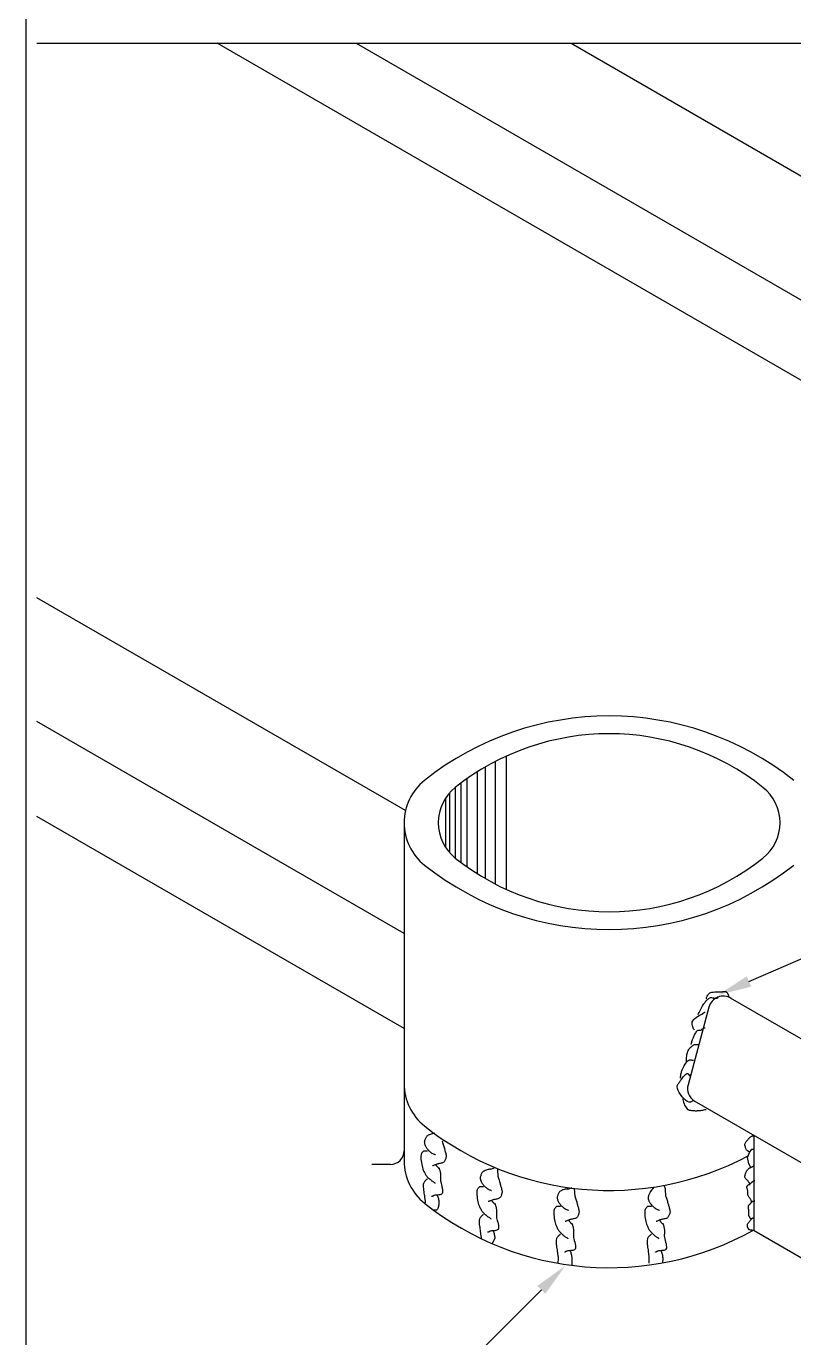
# Model space of a CAD drawing. Extents: x 0 to 19.9, y 0 to 26.2.
# Drawn here: x 0 to 5.66, y 4.97 to 14.64 of the extents above; entities that cross this region are included whole.
import ezdxf

# ---------------------------------------------------------------- set-up
doc = ezdxf.new("R2010")
doc.units = 0
doc.header["$LTSCALE"] = 0.4
doc.header["$MEASUREMENT"] = 0
doc.layers.get('0').update_dxf_attribs({"linetype": 'CONTINUOUS'})
for name, color, linetype in [('BORDER', 7, 'CONTINUOUS'), ('CMP-FLSH', 7, 'CONTINUOUS'), ('DIM-TXT', 7, 'CONTINUOUS')]:
    doc.layers.add(name, color=color, linetype=linetype)

msp = doc.modelspace()

# ---------------------------------------------------------------- linework, layer by layer
at = {"color": 5, "linetype": 'CONTINUOUS'}
msp.add_line((0, 0), (0, 26.175), dxfattribs=at)
at = {"layer": 'BORDER', "color": 5}
msp.add_line((0.078, 14.5165), (18.7007, 14.5165), dxfattribs=at)
at = {"layer": 'CMP-FLSH', "color": 1, "linetype": 'CONTINUOUS'}
for p, q in [((10.2238, 9.4261), (1.407, 14.5165)), ((2.4322, 14.5165), (9.9698, 10.1646)), ((4.018, 14.5165), (10.2371, 10.9258)), ((2.797, 8.8561), (0.078, 10.4259)), ((2.7866, 7.9483), (0.078, 9.5121)), ((2.7866, 7.2477), (0.078, 8.8115)), ((5.1914, 7.4737), (9.386, 5.052)), ((5.0337, 7.4049), (4.8806, 6.8333)), ((10.5995, 3.4375), (4.9269, 6.7126)), ((5.367, 5.7578), (5.367, 6.4604)), ((5.367, 5.7578), (9.386, 3.4375))]:
    msp.add_line(p, q, dxfattribs=at)
at = {"layer": 'CMP-FLSH', "color": 9, "linetype": 'CONTINUOUS'}
for p, q in [((3.4572, 9.2161), (3.4572, 8.3148)), ((3.5382, 9.2557), (3.5382, 8.2752)), ((3.3251, 9.1401), (3.3251, 8.3908)), ((3.3848, 9.1763), (3.3848, 8.3547))]:
    msp.add_line(p, q, dxfattribs=at)
at = {"layer": 'CMP-FLSH', "color": 3, "linetype": 'CONTINUOUS'}
for p, q in [((3.1632, 9.025), (3.1632, 8.5059)), ((3.2058, 9.0579), (3.2058, 8.473)), ((3.2484, 9.0889), (3.2484, 8.442)), ((3.0909, 8.9446), (3.0909, 8.5863)), ((3.1206, 8.9841), (3.1206, 8.5468))]:
    msp.add_line(p, q, dxfattribs=at)
at = {"layer": 'CMP-FLSH', "color": 6, "linetype": 'CONTINUOUS'}
for p, q in [((2.7866, 8.7655), (2.7866, 6.2711)), ((2.9595, 6.3434), (2.9297, 6.3434)), ((5.3198, 6.2957), (5.3347, 6.3341)), ((5.3298, 6.2496), (5.3198, 6.2957)), ((5.3347, 6.3341), (5.3497, 6.3571)), ((5.3497, 6.3571), (5.3646, 6.3571)), ((2.6866, 6.2455), (2.5474, 6.2455)), ((3.4255, 6.2092), (3.4575, 6.2214)), ((3.4792, 6.1546), (3.4765, 6.2101)), ((5.3422, 6.2215), (5.3298, 6.2496)), ((3.3718, 6.0795), (3.3419, 6.0795)), ((3.9932, 6.0635), (4.0253, 6.0757)), ((4.0469, 6.0089), (4.0442, 6.0644)), ((4.6041, 6.043), (4.6295, 6.0782)), ((4.7147, 6.0644), (4.7059, 6.0856)), ((4.7174, 6.0089), (4.7147, 6.0644)), ((2.9416, 5.9749), (2.9416, 5.9617)), ((3.0252, 5.9066), (3.0068, 5.9066)), ((3.0252, 5.9066), (3.0252, 5.9066)), ((3.9395, 5.9338), (3.9097, 5.9338)), ((4.61, 5.9338), (4.5802, 5.9338)), ((3.3539, 5.711), (3.3539, 5.6979)), ((3.4553, 5.6974), (3.4359, 5.6606)), ((3.9216, 5.5522), (3.9211, 5.5159)), ((3.9216, 5.5653), (3.9216, 5.5522)), ((4.0231, 5.5517), (4.0224, 5.4992)), ((4.5921, 5.5522), (4.5916, 5.5159)), ((4.5921, 5.5653), (4.5921, 5.5522)), ((4.6936, 5.5517), (4.6932, 5.5192))]:
    msp.add_line(p, q, dxfattribs=at)
for points in [[(4.9545, 7.3503, 0), (4.9576, 7.358, 0), (4.9616, 7.3668, 0), (4.9662, 7.3763, 0), (4.9713, 7.3863, 0), (4.9767, 7.3962, 0), (4.9822, 7.4059, 0), (4.9876, 7.415, 0), (4.9928, 7.4231, 0), (4.9975, 7.43, 0), (5.0009, 7.4346, 0), (5.005, 7.4399, 0), (5.0096, 7.4456, 0), (5.0145, 7.4516, 0), (5.0197, 7.4574, 0), (5.0251, 7.4629, 0), (5.0304, 7.4677, 0), (5.0356, 7.4715, 0), (5.0405, 7.4742, 0), (5.0459, 7.4754, 0), (5.0525, 7.4754, 0), (5.0599, 7.4745, 0), (5.0678, 7.4731, 0), (5.0758, 7.4718, 0), (5.0835, 7.4708, 0), (5.0904, 7.4706, 0), (5.0963, 7.4716, 0), (5.1007, 7.4742, 0), (5.1011, 7.475, 0), (5.1014, 7.476, 0), (5.1014, 7.4772, 0), (5.1014, 7.4786, 0), (5.1012, 7.4799, 0), (5.1011, 7.4811, 0), (5.1009, 7.4821, 0), (5.1008, 7.4828, 0), (5.1007, 7.4831, 0)], [(5.0147, 7.4654, 0), (5.0154, 7.47, 0), (5.017, 7.4753, 0), (5.0193, 7.481, 0), (5.0222, 7.4868, 0), (5.0256, 7.4925, 0), (5.0292, 7.4979, 0), (5.033, 7.5027, 0), (5.0368, 7.5067, 0), (5.0405, 7.5096, 0), (5.0475, 7.513, 0), (5.0562, 7.5154, 0), (5.0661, 7.5169, 0), (5.0768, 7.5178, 0), (5.0878, 7.5182, 0), (5.0987, 7.5183, 0), (5.1091, 7.5183, 0), (5.1185, 7.5183, 0), (5.1265, 7.5185, 0), (5.1297, 7.5187, 0), (5.1335, 7.5191, 0), (5.1376, 7.5196, 0), (5.1419, 7.52, 0), (5.1463, 7.5203, 0), (5.1506, 7.5204, 0), (5.1545, 7.5202, 0), (5.158, 7.5196, 0), (5.1609, 7.5185, 0), (5.1633, 7.5168, 0), (5.1656, 7.5145, 0), (5.168, 7.5116, 0), (5.1702, 7.5084, 0), (5.1723, 7.5049, 0), (5.1742, 7.5014, 0), (5.1759, 7.4979, 0), (5.1772, 7.4947, 0), (5.1781, 7.4919, 0), (5.1782, 7.4911, 0), (5.1782, 7.4901, 0), (5.1781, 7.489, 0), (5.1779, 7.4879, 0), (5.1777, 7.4867, 0), (5.1776, 7.4856, 0), (5.1776, 7.4846, 0), (5.1777, 7.4837, 0), (5.1781, 7.4831, 0)], [(4.9287, 7.2353, 0), (4.9248, 7.2397, 0), (4.9211, 7.2456, 0), (4.9178, 7.2526, 0), (4.9149, 7.2604, 0), (4.9127, 7.2686, 0), (4.9111, 7.2767, 0), (4.9103, 7.2844, 0), (4.9104, 7.2914, 0), (4.9115, 7.2972, 0), (4.9155, 7.3051, 0), (4.9219, 7.313, 0), (4.9303, 7.3208, 0), (4.9401, 7.3283, 0), (4.9506, 7.3355, 0), (4.9613, 7.3424, 0), (4.9716, 7.3486, 0), (4.981, 7.3543, 0), (4.9889, 7.3592, 0), (4.9906, 7.3602, 0), (4.9927, 7.3613, 0), (4.9952, 7.3626, 0), (4.9978, 7.3639, 0), (5.0003, 7.3652, 0), (5.0026, 7.3663, 0), (5.0044, 7.3672, 0), (5.0057, 7.3678, 0), (5.0061, 7.368, 0), (5.0061, 7.368, 0), (5.0061, 7.368, 0), (5.0061, 7.368, 0), (5.0061, 7.368, 0), (5.0061, 7.368, 0), (5.0061, 7.368, 0), (5.0061, 7.368, 0), (5.0061, 7.368, 0), (5.0061, 7.368, 0)], [(4.9029, 7.129, 0), (4.904, 7.1341, 0), (4.9054, 7.1398, 0), (4.9072, 7.1461, 0), (4.9091, 7.1527, 0), (4.9113, 7.1593, 0), (4.9135, 7.1658, 0), (4.9158, 7.1719, 0), (4.918, 7.1775, 0), (4.9201, 7.1821, 0), (4.9226, 7.1875, 0), (4.9256, 7.1937, 0), (4.929, 7.2006, 0), (4.9327, 7.2077, 0), (4.9367, 7.2147, 0), (4.9409, 7.2213, 0), (4.9453, 7.2271, 0), (4.9499, 7.2319, 0), (4.9545, 7.2353, 0), (4.956, 7.2358, 0), (4.9577, 7.236, 0), (4.9597, 7.2359, 0), (4.9619, 7.2358, 0), (4.9641, 7.2355, 0), (4.9662, 7.2353, 0), (4.9683, 7.2351, 0), (4.9701, 7.2351, 0), (4.9717, 7.2353, 0), (4.9751, 7.2366, 0), (4.9789, 7.239, 0), (4.983, 7.242, 0), (4.9872, 7.2452, 0), (4.9915, 7.2484, 0), (4.9956, 7.2511, 0), (4.9995, 7.253, 0), (5.0031, 7.2537, 0), (5.0061, 7.253, 0)], [(4.8685, 7.0051, 0), (4.8678, 7.0134, 0), (4.868, 7.023, 0), (4.8689, 7.0337, 0), (4.8705, 7.0448, 0), (4.8726, 7.0561, 0), (4.8754, 7.067, 0), (4.8785, 7.0772, 0), (4.882, 7.0862, 0), (4.8857, 7.0936, 0), (4.8886, 7.0978, 0), (4.8925, 7.1024, 0), (4.8971, 7.1071, 0), (4.9022, 7.1118, 0), (4.9077, 7.1163, 0), (4.9133, 7.1204, 0), (4.9188, 7.1241, 0), (4.924, 7.127, 0), (4.9287, 7.129, 0), (4.932, 7.1298, 0), (4.9363, 7.1302, 0), (4.9412, 7.1303, 0), (4.9464, 7.1302, 0), (4.9514, 7.13, 0), (4.956, 7.1297, 0), (4.9597, 7.1294, 0), (4.9622, 7.1291, 0), (4.9631, 7.129, 0)], [(4.8255, 6.8812, 0), (4.8255, 6.8861, 0), (4.8258, 6.8919, 0), (4.8264, 6.8982, 0), (4.8272, 6.9047, 0), (4.8283, 6.9114, 0), (4.8296, 6.9179, 0), (4.831, 6.9241, 0), (4.8325, 6.9296, 0), (4.8341, 6.9343, 0), (4.8374, 6.9425, 0), (4.8416, 6.952, 0), (4.8466, 6.9623, 0), (4.8523, 6.9729, 0), (4.8584, 6.9834, 0), (4.865, 6.9932, 0), (4.8718, 7.0019, 0), (4.8787, 7.009, 0), (4.8857, 7.014, 0), (4.8889, 7.0151, 0), (4.8931, 7.0156, 0), (4.898, 7.0158, 0), (4.9032, 7.0157, 0), (4.9082, 7.0153, 0), (4.9129, 7.0149, 0), (4.9166, 7.0144, 0), (4.9192, 7.0141, 0), (4.9201, 7.014, 0), (4.9201, 7.014, 0), (4.9201, 7.014, 0), (4.9201, 7.014, 0), (4.9201, 7.014, 0), (4.9201, 7.014, 0), (4.9201, 7.014, 0), (4.9201, 7.014, 0), (4.9201, 7.014, 0), (4.9201, 7.014, 0), (4.9201, 7.014, 0), (4.9201, 7.014, 0), (4.9201, 7.014, 0), (4.9201, 7.014, 0), (4.9201, 7.014, 0), (4.9201, 7.014, 0), (4.9201, 7.014, 0), (4.9201, 7.014, 0), (4.9201, 7.014, 0)], [(4.9115, 6.713, 0), (4.9098, 6.7112, 0), (4.9074, 6.7094, 0), (4.9045, 6.7078, 0), (4.9013, 6.7064, 0), (4.8979, 6.7052, 0), (4.8944, 6.7043, 0), (4.8911, 6.7038, 0), (4.8882, 6.7038, 0), (4.8857, 6.7042, 0), (4.8738, 6.7097, 0), (4.8612, 6.7188, 0), (4.8486, 6.7307, 0), (4.8364, 6.7447, 0), (4.8251, 6.76, 0), (4.8153, 6.7758, 0), (4.8074, 6.7915, 0), (4.802, 6.8062, 0), (4.7997, 6.8192, 0), (4.8001, 6.8238, 0), (4.8018, 6.8288, 0), (4.8043, 6.8341, 0), (4.8076, 6.8396, 0), (4.8113, 6.8451, 0), (4.8152, 6.8503, 0), (4.819, 6.8553, 0), (4.8225, 6.8597, 0), (4.8255, 6.8635, 0), (4.8296, 6.8692, 0), (4.8344, 6.8761, 0), (4.8397, 6.8838, 0), (4.8455, 6.8917, 0), (4.8516, 6.8993, 0), (4.858, 6.9061, 0), (4.8644, 6.9116, 0), (4.8708, 6.9153, 0), (4.8771, 6.9166, 0), (4.8791, 6.9159, 0), (4.8811, 6.9141, 0), (4.883, 6.9115, 0), (4.8849, 6.9085, 0), (4.8868, 6.9053, 0), (4.8887, 6.9025, 0), (4.8905, 6.9002, 0), (4.8924, 6.8989, 0), (4.8943, 6.8989, 0), (4.8948, 6.8994, 0), (4.895, 6.9001, 0), (4.895, 6.9011, 0), (4.8949, 6.9023, 0), (4.8947, 6.9035, 0), (4.8944, 6.9047, 0), (4.8942, 6.9059, 0), (4.8942, 6.9069, 0), (4.8943, 6.9078, 0)], [(4.8427, 6.7307, 0), (4.8429, 6.7228, 0), (4.8445, 6.7135, 0), (4.8472, 6.7035, 0), (4.8509, 6.6931, 0), (4.8553, 6.6828, 0), (4.8604, 6.673, 0), (4.8658, 6.6642, 0), (4.8714, 6.6567, 0), (4.8771, 6.6511, 0), (4.8805, 6.649, 0), (4.8847, 6.6473, 0), (4.8896, 6.6459, 0), (4.8949, 6.6449, 0), (4.9005, 6.6441, 0), (4.906, 6.6435, 0), (4.9113, 6.643, 0), (4.916, 6.6426, 0), (4.9201, 6.6422, 0), (4.924, 6.6419, 0), (4.9286, 6.6417, 0), (4.9336, 6.6415, 0), (4.9389, 6.6415, 0), (4.9443, 6.6415, 0), (4.9496, 6.6416, 0), (4.9546, 6.6417, 0), (4.9592, 6.6419, 0), (4.9631, 6.6422, 0), (4.9683, 6.6428, 0), (4.9749, 6.6438, 0), (4.9823, 6.645, 0), (4.99, 6.6464, 0), (4.9975, 6.6477, 0), (5.0042, 6.649, 0), (5.0097, 6.6501, 0), (5.0134, 6.6508, 0), (5.0147, 6.6511, 0), (5.0147, 6.6511, 0), (5.0147, 6.6511, 0), (5.0147, 6.6511, 0), (5.0147, 6.6511, 0), (5.0147, 6.6511, 0), (5.0147, 6.6511, 0), (5.0147, 6.6511, 0), (5.0147, 6.6511, 0), (5.0147, 6.6511, 0)], [(3.0133, 6.473, 0), (3.0075, 6.4732, 0), (3.0008, 6.4725, 0), (2.9935, 6.4711, 0), (2.9859, 6.469, 0), (2.9782, 6.4663, 0), (2.9709, 6.4633, 0), (2.9641, 6.4599, 0), (2.9582, 6.4563, 0), (2.9536, 6.4525, 0), (2.951, 6.4496, 0), (2.9483, 6.4457, 0), (2.9457, 6.4411, 0), (2.9433, 6.4361, 0), (2.941, 6.4309, 0), (2.9391, 6.4256, 0), (2.9375, 6.4205, 0), (2.9363, 6.4157, 0), (2.9357, 6.4116, 0), (2.9356, 6.409, 0), (2.9358, 6.4061, 0), (2.9363, 6.4028, 0), (2.937, 6.3994, 0), (2.9378, 6.396, 0), (2.9387, 6.3926, 0), (2.9397, 6.3895, 0), (2.9407, 6.3867, 0), (2.9416, 6.3843, 0), (2.9433, 6.3808, 0), (2.9456, 6.3769, 0), (2.9482, 6.3728, 0), (2.9511, 6.3686, 0), (2.9541, 6.3643, 0), (2.9572, 6.3603, 0), (2.9602, 6.3564, 0), (2.963, 6.353, 0), (2.9655, 6.3502, 0), (2.9675, 6.3481, 0), (2.9699, 6.3457, 0), (2.9726, 6.3432, 0), (2.9755, 6.3406, 0), (2.9785, 6.338, 0), (2.9815, 6.3356, 0), (2.9844, 6.3333, 0), (2.987, 6.3313, 0), (2.9894, 6.3297, 0), (2.9922, 6.3281, 0), (2.996, 6.3262, 0), (3.0002, 6.3242, 0), (3.0047, 6.3222, 0), (3.0091, 6.3203, 0), (3.013, 6.3186, 0), (3.0163, 6.3173, 0), (3.0184, 6.3164, 0), (3.0192, 6.3161, 0)], [(3.067, 6.4184, 0), (3.0688, 6.4128, 0), (3.0708, 6.4063, 0), (3.0729, 6.3992, 0), (3.0752, 6.3917, 0), (3.0774, 6.384, 0), (3.0796, 6.3765, 0), (3.0816, 6.3693, 0), (3.0834, 6.3627, 0), (3.0849, 6.357, 0), (3.0862, 6.352, 0), (3.0879, 6.3463, 0), (3.0898, 6.3399, 0), (3.0917, 6.3333, 0), (3.0935, 6.3265, 0), (3.0951, 6.3198, 0), (3.0962, 6.3134, 0), (3.0969, 6.3075, 0), (3.0968, 6.3024, 0), (3.0962, 6.2983, 0), (3.095, 6.2935, 0), (3.0934, 6.2884, 0), (3.0915, 6.2831, 0), (3.0893, 6.2778, 0), (3.0868, 6.2728, 0), (3.0842, 6.2682, 0), (3.0816, 6.2644, 0), (3.0789, 6.2615, 0), (3.0751, 6.2588, 0), (3.0704, 6.2567, 0), (3.0649, 6.255, 0), (3.0589, 6.2535, 0), (3.0528, 6.2523, 0), (3.0467, 6.2512, 0), (3.0408, 6.2501, 0), (3.0356, 6.249, 0), (3.0312, 6.2478, 0), (3.0275, 6.2466, 0), (3.023, 6.2449, 0), (3.0178, 6.2429, 0), (3.0125, 6.2409, 0), (3.0073, 6.2389, 0), (3.0026, 6.237, 0), (2.9988, 6.2355, 0), (2.9963, 6.2345, 0), (2.9953, 6.2342, 0), (2.9953, 6.2342, 0), (2.9953, 6.2342, 0), (2.9953, 6.2342, 0), (2.9953, 6.2342, 0), (2.9953, 6.2342, 0), (2.9953, 6.2342, 0), (2.9953, 6.2342, 0), (2.9953, 6.2342, 0), (2.9953, 6.2342, 0)], [(5.3347, 6.3366, 0), (5.3327, 6.3373, 0), (5.3303, 6.3382, 0), (5.3278, 6.3395, 0), (5.3253, 6.341, 0), (5.3227, 6.3426, 0), (5.3203, 6.3443, 0), (5.3182, 6.3461, 0), (5.3163, 6.3478, 0), (5.3149, 6.3494, 0), (5.3123, 6.3531, 0), (5.3098, 6.3577, 0), (5.3073, 6.363, 0), (5.305, 6.3686, 0), (5.303, 6.3745, 0), (5.3013, 6.3803, 0), (5.3002, 6.3859, 0), (5.2997, 6.3911, 0), (5.2999, 6.3955, 0), (5.3011, 6.3996, 0), (5.3032, 6.404, 0), (5.3062, 6.4086, 0), (5.3096, 6.4133, 0), (5.3134, 6.418, 0), (5.3172, 6.4225, 0), (5.321, 6.4267, 0), (5.3244, 6.4305, 0), (5.3273, 6.4339, 0), (5.3286, 6.4354, 0), (5.3301, 6.4371, 0), (5.3317, 6.439, 0), (5.3335, 6.4409, 0), (5.3353, 6.4429, 0), (5.3372, 6.4447, 0), (5.339, 6.4465, 0), (5.3407, 6.448, 0), (5.3422, 6.4492, 0), (5.3436, 6.4501, 0), (5.3455, 6.4512, 0), (5.3476, 6.4523, 0), (5.3498, 6.4534, 0), (5.352, 6.4545, 0), (5.354, 6.4555, 0), (5.3556, 6.4562, 0), (5.3567, 6.4567, 0), (5.3571, 6.4569, 0), (5.3577, 6.4565, 0), (5.3584, 6.4563, 0), (5.3593, 6.4562, 0), (5.3602, 6.4562, 0), (5.3612, 6.4562, 0), (5.3622, 6.4563, 0), (5.3631, 6.4565, 0), (5.3639, 6.4567, 0), (5.3646, 6.4569, 0)], [(5.3186, 6.4791, 0), (5.3186, 6.4791, 0), (5.3186, 6.4791, 0), (5.3186, 6.4791, 0), (5.3186, 6.4791, 0), (5.3186, 6.4791, 0), (5.3186, 6.4791, 0), (5.3186, 6.4791, 0), (5.3186, 6.4791, 0), (5.3186, 6.4791, 0)], [(2.9297, 6.3434, 0), (2.9275, 6.3415, 0), (2.9251, 6.339, 0), (2.9226, 6.3361, 0), (2.9202, 6.3328, 0), (2.9179, 6.3293, 0), (2.9159, 6.3258, 0), (2.9141, 6.3223, 0), (2.9127, 6.319, 0), (2.9118, 6.3161, 0), (2.9105, 6.3068, 0), (2.9101, 6.2959, 0), (2.9107, 6.2839, 0), (2.912, 6.2712, 0), (2.9139, 6.2582, 0), (2.9161, 6.2456, 0), (2.9186, 6.2336, 0), (2.9212, 6.2228, 0), (2.9237, 6.2137, 0), (2.9253, 6.209, 0), (2.9274, 6.2037, 0), (2.9299, 6.1979, 0), (2.9327, 6.1919, 0), (2.9357, 6.186, 0), (2.9388, 6.1802, 0), (2.9419, 6.1748, 0), (2.9449, 6.17, 0), (2.9476, 6.1659, 0), (2.951, 6.1617, 0), (2.9552, 6.157, 0), (2.9599, 6.1522, 0), (2.9651, 6.1471, 0), (2.9704, 6.1422, 0), (2.9757, 6.1373, 0), (2.9808, 6.1327, 0), (2.9854, 6.1286, 0), (2.9894, 6.125, 0), (2.9918, 6.1231, 0), (2.9952, 6.1211, 0), (2.9989, 6.119, 0), (3.0029, 6.1167, 0), (3.0067, 6.1143, 0), (3.0099, 6.1119, 0), (3.0124, 6.1095, 0), (3.0136, 6.107, 0), (3.0133, 6.1045, 0)], [(3.0431, 6.2205, 0), (3.0446, 6.2169, 0), (3.0462, 6.2127, 0), (3.0478, 6.208, 0), (3.0494, 6.203, 0), (3.0509, 6.1979, 0), (3.0522, 6.1928, 0), (3.0534, 6.1879, 0), (3.0544, 6.1835, 0), (3.055, 6.1796, 0), (3.0555, 6.1746, 0), (3.0557, 6.1688, 0), (3.0557, 6.1625, 0), (3.0555, 6.1558, 0), (3.0553, 6.1489, 0), (3.0551, 6.1422, 0), (3.0549, 6.1358, 0), (3.0549, 6.13, 0), (3.055, 6.125, 0), (3.0562, 6.116, 0), (3.0586, 6.1055, 0), (3.0616, 6.0939, 0), (3.0647, 6.0817, 0), (3.0676, 6.0695, 0), (3.0698, 6.0576, 0), (3.0707, 6.0467, 0), (3.0699, 6.0371, 0), (3.067, 6.0295, 0), (3.0631, 6.0255, 0), (3.0576, 6.0227, 0), (3.0509, 6.0208, 0), (3.0433, 6.0195, 0), (3.0353, 6.0188, 0), (3.0273, 6.0183, 0), (3.0197, 6.0177, 0), (3.0129, 6.017, 0), (3.0073, 6.0158, 0), (3.0056, 6.0151, 0), (3.0036, 6.014, 0), (3.0015, 6.0127, 0), (2.9992, 6.0114, 0), (2.9969, 6.0101, 0), (2.9947, 6.0091, 0), (2.9927, 6.0085, 0), (2.9909, 6.0084, 0), (2.9894, 6.009, 0)], [(3.0475, 6.2109, 0), (3.0457, 6.2126, 0), (3.0437, 6.2147, 0), (3.0416, 6.2169, 0), (3.0393, 6.2194, 0), (3.0371, 6.2219, 0), (3.0349, 6.2243, 0), (3.0329, 6.2267, 0), (3.031, 6.2289, 0), (3.0295, 6.2309, 0), (3.0288, 6.2318, 0), (3.0279, 6.2328, 0), (3.0269, 6.2339, 0), (3.0259, 6.2351, 0), (3.025, 6.2363, 0), (3.0241, 6.2376, 0), (3.0234, 6.2388, 0), (3.023, 6.24, 0), (3.0228, 6.2411, 0)], [(3.4255, 6.2092, 0), (3.4197, 6.2093, 0), (3.4131, 6.2087, 0), (3.4058, 6.2072, 0), (3.3981, 6.2051, 0), (3.3905, 6.2025, 0), (3.3831, 6.1994, 0), (3.3763, 6.1961, 0), (3.3705, 6.1924, 0), (3.3658, 6.1887, 0), (3.3632, 6.1857, 0), (3.3605, 6.1818, 0), (3.358, 6.1773, 0), (3.3555, 6.1723, 0), (3.3533, 6.167, 0), (3.3513, 6.1618, 0), (3.3497, 6.1566, 0), (3.3486, 6.1519, 0), (3.3479, 6.1478, 0), (3.3478, 6.1452, 0), (3.3481, 6.1422, 0), (3.3485, 6.139, 0), (3.3492, 6.1356, 0), (3.35, 6.1321, 0), (3.351, 6.1288, 0), (3.3519, 6.1257, 0), (3.3529, 6.1228, 0), (3.3539, 6.1205, 0), (3.3556, 6.117, 0), (3.3578, 6.1131, 0), (3.3604, 6.109, 0), (3.3633, 6.1047, 0), (3.3664, 6.1005, 0), (3.3694, 6.0964, 0), (3.3724, 6.0926, 0), (3.3753, 6.0892, 0), (3.3777, 6.0863, 0), (3.3798, 6.0842, 0), (3.3822, 6.0819, 0), (3.3849, 6.0793, 0), (3.3878, 6.0768, 0), (3.3907, 6.0742, 0), (3.3937, 6.0717, 0), (3.3966, 6.0695, 0), (3.3993, 6.0675, 0), (3.4016, 6.0659, 0), (3.4045, 6.0642, 0), (3.4082, 6.0623, 0), (3.4125, 6.0603, 0), (3.4169, 6.0583, 0), (3.4213, 6.0564, 0), (3.4253, 6.0548, 0), (3.4285, 6.0534, 0), (3.4307, 6.0525, 0), (3.4315, 6.0522, 0)], [(5.3372, 6.091, 0), (5.3369, 6.0932, 0), (5.3363, 6.0957, 0), (5.3356, 6.0984, 0), (5.3348, 6.1013, 0), (5.3338, 6.1042, 0), (5.3328, 6.107, 0), (5.3318, 6.1096, 0), (5.3308, 6.112, 0), (5.3298, 6.114, 0), (5.3274, 6.1175, 0), (5.324, 6.1213, 0), (5.3201, 6.1253, 0), (5.3158, 6.1294, 0), (5.3116, 6.1336, 0), (5.3075, 6.1377, 0), (5.3041, 6.1419, 0), (5.3014, 6.1459, 0), (5.2999, 6.1498, 0), (5.2995, 6.1541, 0), (5.2998, 6.1591, 0), (5.3007, 6.1646, 0), (5.3021, 6.1704, 0), (5.3039, 6.1762, 0), (5.306, 6.1819, 0), (5.3081, 6.1872, 0), (5.3103, 6.192, 0), (5.3124, 6.1959, 0), (5.314, 6.1984, 0), (5.3161, 6.2011, 0), (5.3185, 6.2039, 0), (5.3212, 6.2068, 0), (5.3241, 6.2096, 0), (5.327, 6.2124, 0), (5.3298, 6.2149, 0), (5.3324, 6.2171, 0), (5.3347, 6.2189, 0), (5.336, 6.2198, 0), (5.3376, 6.2207, 0), (5.3393, 6.2216, 0), (5.3411, 6.2225, 0), (5.343, 6.2234, 0), (5.3449, 6.2243, 0), (5.3467, 6.2251, 0), (5.3483, 6.2259, 0), (5.3497, 6.2266, 0), (5.3512, 6.2274, 0), (5.3531, 6.2283, 0), (5.3552, 6.2294, 0), (5.3574, 6.2306, 0), (5.3596, 6.2317, 0), (5.3615, 6.2327, 0), (5.3631, 6.2335, 0), (5.3642, 6.2341, 0), (5.3646, 6.2343, 0), (5.3646, 6.2343, 0), (5.3646, 6.2343, 0), (5.3646, 6.2343, 0), (5.3646, 6.2343, 0), (5.3646, 6.2343, 0), (5.3646, 6.2343, 0), (5.3646, 6.2343, 0), (5.3646, 6.2343, 0), (5.3646, 6.2343, 0)], [(2.9595, 6.1386, 0), (2.956, 6.1367, 0), (2.9522, 6.1339, 0), (2.9482, 6.1303, 0), (2.9442, 6.1263, 0), (2.9404, 6.1219, 0), (2.9369, 6.1174, 0), (2.9338, 6.1128, 0), (2.9314, 6.1085, 0), (2.9297, 6.1045, 0), (2.928, 6.0967, 0), (2.9274, 6.0874, 0), (2.9277, 6.0771, 0), (2.9286, 6.0662, 0), (2.93, 6.055, 0), (2.9316, 6.044, 0), (2.9332, 6.0335, 0), (2.9346, 6.024, 0), (2.9357, 6.0158, 0), (2.9361, 6.012, 0), (2.9365, 6.0076, 0), (2.9371, 6.0028, 0), (2.9377, 5.9978, 0), (2.9384, 5.9926, 0), (2.9391, 5.9876, 0), (2.9399, 5.9828, 0), (2.9407, 5.9785, 0), (2.9416, 5.9749, 0)], [(3.4792, 6.1546, 0), (3.481, 6.149, 0), (3.483, 6.1425, 0), (3.4852, 6.1354, 0), (3.4874, 6.1278, 0), (3.4897, 6.1202, 0), (3.4918, 6.1126, 0), (3.4938, 6.1054, 0), (3.4956, 6.0989, 0), (3.4971, 6.0932, 0), (3.4985, 6.0882, 0), (3.5002, 6.0824, 0), (3.502, 6.0761, 0), (3.5039, 6.0694, 0), (3.5057, 6.0626, 0), (3.5073, 6.0559, 0), (3.5085, 6.0495, 0), (3.5091, 6.0437, 0), (3.509, 6.0386, 0), (3.5084, 6.0344, 0), (3.5073, 6.0297, 0), (3.5057, 6.0245, 0), (3.5037, 6.0192, 0), (3.5015, 6.0139, 0), (3.4991, 6.0089, 0), (3.4965, 6.0044, 0), (3.4938, 6.0006, 0), (3.4911, 5.9976, 0), (3.4874, 5.995, 0), (3.4826, 5.9929, 0), (3.4771, 5.9911, 0), (3.4712, 5.9897, 0), (3.465, 5.9884, 0), (3.4589, 5.9873, 0), (3.4531, 5.9863, 0), (3.4478, 5.9852, 0), (3.4434, 5.984, 0), (3.4398, 5.9827, 0), (3.4352, 5.981, 0), (3.4301, 5.9791, 0), (3.4247, 5.9771, 0), (3.4195, 5.975, 0), (3.4149, 5.9732, 0), (3.4111, 5.9717, 0), (3.4085, 5.9707, 0), (3.4076, 5.9703, 0), (3.4076, 5.9703, 0), (3.4076, 5.9703, 0), (3.4076, 5.9703, 0), (3.4076, 5.9703, 0), (3.4076, 5.9703, 0), (3.4076, 5.9703, 0), (3.4076, 5.9703, 0), (3.4076, 5.9703, 0), (3.4076, 5.9703, 0)], [(5.3497, 5.9656, 0), (5.3493, 5.967, 0), (5.3489, 5.9687, 0), (5.3484, 5.9705, 0), (5.3478, 5.9724, 0), (5.3472, 5.9743, 0), (5.3465, 5.9762, 0), (5.3459, 5.978, 0), (5.3453, 5.9796, 0), (5.3447, 5.9809, 0), (5.3428, 5.9846, 0), (5.3404, 5.9886, 0), (5.3375, 5.993, 0), (5.3345, 5.9976, 0), (5.3313, 6.0022, 0), (5.3284, 6.0069, 0), (5.3258, 6.0113, 0), (5.3237, 6.0155, 0), (5.3223, 6.0193, 0), (5.3219, 6.0214, 0), (5.3218, 6.0238, 0), (5.3218, 6.0265, 0), (5.3219, 6.0293, 0), (5.322, 6.0322, 0), (5.3222, 6.0351, 0), (5.3224, 6.0378, 0), (5.3224, 6.0402, 0), (5.3223, 6.0424, 0), (5.3218, 6.0459, 0), (5.3208, 6.05, 0), (5.3196, 6.0545, 0), (5.3182, 6.0592, 0), (5.3169, 6.064, 0), (5.3158, 6.0687, 0), (5.3149, 6.0731, 0), (5.3146, 6.0772, 0), (5.3149, 6.0807, 0), (5.3151, 6.0815, 0), (5.3155, 6.0824, 0), (5.316, 6.0833, 0), (5.3166, 6.0843, 0), (5.3173, 6.0853, 0), (5.3179, 6.0862, 0), (5.3186, 6.087, 0), (5.3193, 6.0878, 0), (5.3198, 6.0884, 0), (5.3223, 6.0908, 0), (5.3254, 6.0934, 0), (5.3288, 6.0961, 0), (5.3326, 6.0988, 0), (5.3364, 6.1015, 0), (5.3402, 6.1042, 0), (5.3438, 6.1068, 0), (5.347, 6.1092, 0), (5.3497, 6.1114, 0), (5.3504, 6.1121, 0), (5.3512, 6.1129, 0), (5.352, 6.1139, 0), (5.3529, 6.1149, 0), (5.3538, 6.1158, 0), (5.3547, 6.1168, 0), (5.3555, 6.1177, 0), (5.3564, 6.1185, 0), (5.3571, 6.1191, 0), (5.3585, 6.12, 0), (5.3604, 6.1211, 0), (5.3625, 6.1222, 0), (5.3647, 6.1233, 0), (5.3669, 6.1244, 0), (5.3689, 6.1254, 0), (5.3706, 6.1261, 0), (5.3716, 6.1266, 0), (5.372, 6.1268, 0), (5.372, 6.1268, 0), (5.372, 6.1268, 0), (5.372, 6.1268, 0), (5.372, 6.1268, 0), (5.372, 6.1268, 0), (5.372, 6.1268, 0), (5.372, 6.1268, 0), (5.372, 6.1268, 0), (5.372, 6.1268, 0)], [(3.0312, 6.0158, 0), (3.0333, 6.0112, 0), (3.0353, 6.0057, 0), (3.0373, 5.9994, 0), (3.039, 5.9927, 0), (3.0405, 5.9858, 0), (3.0417, 5.9789, 0), (3.0426, 5.9724, 0), (3.0431, 5.9664, 0), (3.0431, 5.9612, 0), (3.0427, 5.9558, 0), (3.0418, 5.9494, 0), (3.0406, 5.9423, 0), (3.039, 5.935, 0), (3.037, 5.9278, 0), (3.0346, 5.921, 0), (3.0318, 5.9149, 0), (3.0287, 5.91, 0), (3.0252, 5.9066, 0)], [(3.3419, 6.0795, 0), (3.3397, 6.0777, 0), (3.3373, 6.0752, 0), (3.3349, 6.0723, 0), (3.3324, 6.069, 0), (3.3302, 6.0655, 0), (3.3281, 6.0619, 0), (3.3263, 6.0584, 0), (3.3249, 6.0552, 0), (3.324, 6.0522, 0), (3.3227, 6.0429, 0), (3.3224, 6.032, 0), (3.323, 6.02, 0), (3.3243, 6.0073, 0), (3.3261, 5.9944, 0), (3.3284, 5.9817, 0), (3.3309, 5.9698, 0), (3.3335, 5.959, 0), (3.336, 5.9499, 0), (3.3376, 5.9452, 0), (3.3396, 5.9398, 0), (3.3422, 5.9341, 0), (3.345, 5.9281, 0), (3.348, 5.9221, 0), (3.3511, 5.9163, 0), (3.3542, 5.9109, 0), (3.3571, 5.9061, 0), (3.3598, 5.9021, 0), (3.3632, 5.8978, 0), (3.3674, 5.8932, 0), (3.3722, 5.8883, 0), (3.3773, 5.8833, 0), (3.3827, 5.8783, 0), (3.388, 5.8735, 0), (3.393, 5.8689, 0), (3.3976, 5.8648, 0), (3.4016, 5.8612, 0), (3.4041, 5.8593, 0), (3.4074, 5.8573, 0), (3.4112, 5.8551, 0), (3.4151, 5.8529, 0), (3.4189, 5.8505, 0), (3.4222, 5.8481, 0), (3.4246, 5.8456, 0), (3.4258, 5.8432, 0), (3.4255, 5.8407, 0)], [(3.9932, 6.0635, 0), (3.9875, 6.0636, 0), (3.9808, 6.063, 0), (3.9735, 6.0615, 0), (3.9659, 6.0594, 0), (3.9582, 6.0568, 0), (3.9508, 6.0537, 0), (3.9441, 6.0504, 0), (3.9382, 6.0467, 0), (3.9335, 6.043, 0), (3.9309, 6.04, 0), (3.9283, 6.0361, 0), (3.9257, 6.0316, 0), (3.9232, 6.0266, 0), (3.921, 6.0213, 0), (3.919, 6.016, 0), (3.9174, 6.0109, 0), (3.9163, 6.0062, 0), (3.9156, 6.0021, 0), (3.9156, 5.9995, 0), (3.9158, 5.9965, 0), (3.9163, 5.9933, 0), (3.9169, 5.9899, 0), (3.9178, 5.9864, 0), (3.9187, 5.9831, 0), (3.9197, 5.9799, 0), (3.9207, 5.9771, 0), (3.9216, 5.9748, 0), (3.9233, 5.9713, 0), (3.9255, 5.9674, 0), (3.9281, 5.9633, 0), (3.931, 5.959, 0), (3.9341, 5.9548, 0), (3.9372, 5.9507, 0), (3.9402, 5.9469, 0), (3.943, 5.9435, 0), (3.9455, 5.9406, 0), (3.9475, 5.9385, 0), (3.9499, 5.9362, 0), (3.9526, 5.9336, 0), (3.9555, 5.931, 0), (3.9585, 5.9285, 0), (3.9614, 5.926, 0), (3.9643, 5.9238, 0), (3.967, 5.9218, 0), (3.9693, 5.9202, 0), (3.9722, 5.9185, 0), (3.9759, 5.9166, 0), (3.9802, 5.9146, 0), (3.9847, 5.9126, 0), (3.989, 5.9107, 0), (3.993, 5.9091, 0), (3.9962, 5.9077, 0), (3.9984, 5.9068, 0), (3.9992, 5.9065, 0)], [(4.0469, 6.0089, 0), (4.0487, 6.0033, 0), (4.0507, 5.9968, 0), (4.0529, 5.9897, 0), (4.0551, 5.9821, 0), (4.0574, 5.9745, 0), (4.0595, 5.9669, 0), (4.0616, 5.9597, 0), (4.0633, 5.9532, 0), (4.0648, 5.9475, 0), (4.0662, 5.9425, 0), (4.0679, 5.9367, 0), (4.0698, 5.9304, 0), (4.0717, 5.9237, 0), (4.0735, 5.9169, 0), (4.075, 5.9102, 0), (4.0762, 5.9038, 0), (4.0768, 5.898, 0), (4.0768, 5.8929, 0), (4.0761, 5.8887, 0), (4.075, 5.884, 0), (4.0734, 5.8788, 0), (4.0715, 5.8735, 0), (4.0692, 5.8682, 0), (4.0668, 5.8632, 0), (4.0642, 5.8587, 0), (4.0615, 5.8549, 0), (4.0589, 5.8519, 0), (4.0551, 5.8493, 0), (4.0504, 5.8472, 0), (4.0449, 5.8454, 0), (4.0389, 5.844, 0), (4.0327, 5.8427, 0), (4.0266, 5.8416, 0), (4.0208, 5.8406, 0), (4.0156, 5.8395, 0), (4.0111, 5.8383, 0), (4.0075, 5.837, 0), (4.0029, 5.8353, 0), (3.9978, 5.8334, 0), (3.9925, 5.8313, 0), (3.9873, 5.8293, 0), (3.9826, 5.8275, 0), (3.9788, 5.826, 0), (3.9762, 5.825, 0), (3.9753, 5.8246, 0), (3.9753, 5.8246, 0), (3.9753, 5.8246, 0), (3.9753, 5.8246, 0), (3.9753, 5.8246, 0), (3.9753, 5.8246, 0), (3.9753, 5.8246, 0), (3.9753, 5.8246, 0), (3.9753, 5.8246, 0), (3.9753, 5.8246, 0)], [(4.6041, 6.043, 0), (4.6014, 6.04, 0), (4.5988, 6.0361, 0), (4.5962, 6.0316, 0), (4.5937, 6.0266, 0), (4.5915, 6.0213, 0), (4.5895, 6.016, 0), (4.588, 6.0109, 0), (4.5868, 6.0062, 0), (4.5861, 6.0021, 0), (4.5861, 5.9995, 0), (4.5863, 5.9965, 0), (4.5868, 5.9933, 0), (4.5875, 5.9899, 0), (4.5883, 5.9864, 0), (4.5892, 5.9831, 0), (4.5902, 5.9799, 0), (4.5912, 5.9771, 0), (4.5921, 5.9748, 0), (4.5938, 5.9713, 0), (4.596, 5.9674, 0), (4.5987, 5.9633, 0), (4.6015, 5.959, 0), (4.6046, 5.9548, 0), (4.6077, 5.9507, 0), (4.6107, 5.9469, 0), (4.6135, 5.9435, 0), (4.616, 5.9406, 0), (4.618, 5.9385, 0), (4.6204, 5.9362, 0), (4.6231, 5.9336, 0), (4.626, 5.931, 0), (4.629, 5.9285, 0), (4.632, 5.926, 0), (4.6348, 5.9238, 0), (4.6375, 5.9218, 0), (4.6399, 5.9202, 0), (4.6427, 5.9185, 0), (4.6464, 5.9166, 0), (4.6507, 5.9146, 0), (4.6552, 5.9126, 0), (4.6596, 5.9107, 0), (4.6635, 5.9091, 0), (4.6667, 5.9077, 0), (4.6689, 5.9068, 0), (4.6697, 5.9065, 0)], [(4.7174, 6.0089, 0), (4.7192, 6.0033, 0), (4.7213, 5.9968, 0), (4.7234, 5.9897, 0), (4.7257, 5.9821, 0), (4.7279, 5.9745, 0), (4.73, 5.9669, 0), (4.7321, 5.9597, 0), (4.7338, 5.9532, 0), (4.7353, 5.9475, 0), (4.7367, 5.9425, 0), (4.7384, 5.9367, 0), (4.7403, 5.9304, 0), (4.7422, 5.9237, 0), (4.744, 5.9169, 0), (4.7455, 5.9102, 0), (4.7467, 5.9038, 0), (4.7473, 5.898, 0), (4.7473, 5.8929, 0), (4.7466, 5.8887, 0), (4.7455, 5.884, 0), (4.7439, 5.8788, 0), (4.742, 5.8735, 0), (4.7397, 5.8682, 0), (4.7373, 5.8632, 0), (4.7347, 5.8587, 0), (4.732, 5.8549, 0), (4.7294, 5.8519, 0), (4.7256, 5.8493, 0), (4.7209, 5.8472, 0), (4.7154, 5.8454, 0), (4.7094, 5.844, 0), (4.7033, 5.8427, 0), (4.6971, 5.8416, 0), (4.6913, 5.8406, 0), (4.6861, 5.8395, 0), (4.6816, 5.8383, 0), (4.678, 5.837, 0), (4.6735, 5.8353, 0), (4.6683, 5.8334, 0), (4.663, 5.8313, 0), (4.6578, 5.8293, 0), (4.6531, 5.8275, 0), (4.6493, 5.826, 0), (4.6468, 5.825, 0), (4.6458, 5.8246, 0), (4.6458, 5.8246, 0), (4.6458, 5.8246, 0), (4.6458, 5.8246, 0), (4.6458, 5.8246, 0), (4.6458, 5.8246, 0), (4.6458, 5.8246, 0), (4.6458, 5.8246, 0), (4.6458, 5.8246, 0), (4.6458, 5.8246, 0)], [(3.4553, 5.9567, 0), (3.4568, 5.9531, 0), (3.4584, 5.9489, 0), (3.46, 5.9442, 0), (3.4616, 5.9392, 0), (3.4631, 5.934, 0), (3.4645, 5.929, 0), (3.4657, 5.9241, 0), (3.4666, 5.9196, 0), (3.4673, 5.9157, 0), (3.4677, 5.9108, 0), (3.4679, 5.905, 0), (3.4679, 5.8986, 0), (3.4678, 5.8919, 0), (3.4675, 5.8851, 0), (3.4673, 5.8784, 0), (3.4671, 5.872, 0), (3.4671, 5.8662, 0), (3.4673, 5.8612, 0), (3.4685, 5.8522, 0), (3.4708, 5.8417, 0), (3.4738, 5.8301, 0), (3.477, 5.8179, 0), (3.4799, 5.8056, 0), (3.482, 5.7938, 0), (3.4829, 5.7828, 0), (3.4821, 5.7733, 0), (3.4792, 5.7656, 0), (3.4753, 5.7617, 0), (3.4698, 5.7588, 0), (3.4631, 5.7569, 0), (3.4555, 5.7557, 0), (3.4476, 5.755, 0), (3.4396, 5.7544, 0), (3.432, 5.7539, 0), (3.4251, 5.7532, 0), (3.4195, 5.752, 0), (3.4178, 5.7513, 0), (3.4159, 5.7502, 0), (3.4137, 5.7489, 0), (3.4114, 5.7476, 0), (3.4092, 5.7463, 0), (3.407, 5.7453, 0), (3.4049, 5.7446, 0), (3.4031, 5.7445, 0), (3.4016, 5.7452, 0)], [(3.4597, 5.9471, 0), (3.458, 5.9488, 0), (3.456, 5.9508, 0), (3.4538, 5.9531, 0), (3.4516, 5.9555, 0), (3.4493, 5.958, 0), (3.4471, 5.9605, 0), (3.4451, 5.9629, 0), (3.4433, 5.9651, 0), (3.4417, 5.967, 0), (3.441, 5.9679, 0), (3.4401, 5.9689, 0), (3.4392, 5.9701, 0), (3.4382, 5.9712, 0), (3.4372, 5.9725, 0), (3.4364, 5.9737, 0), (3.4357, 5.975, 0), (3.4352, 5.9761, 0), (3.435, 5.9772, 0)], [(3.9097, 5.9338, 0), (3.9074, 5.932, 0), (3.905, 5.9295, 0), (3.9026, 5.9266, 0), (3.9002, 5.9233, 0), (3.8979, 5.9198, 0), (3.8958, 5.9162, 0), (3.894, 5.9127, 0), (3.8927, 5.9095, 0), (3.8918, 5.9065, 0), (3.8904, 5.8972, 0), (3.8901, 5.8863, 0), (3.8907, 5.8743, 0), (3.892, 5.8616, 0), (3.8938, 5.8487, 0), (3.8961, 5.836, 0), (3.8986, 5.8241, 0), (3.9012, 5.8133, 0), (3.9037, 5.8042, 0), (3.9053, 5.7995, 0), (3.9074, 5.7941, 0), (3.9099, 5.7884, 0), (3.9127, 5.7824, 0), (3.9157, 5.7764, 0), (3.9188, 5.7706, 0), (3.9219, 5.7652, 0), (3.9249, 5.7604, 0), (3.9276, 5.7564, 0), (3.931, 5.7521, 0), (3.9351, 5.7475, 0), (3.9399, 5.7426, 0), (3.9451, 5.7376, 0), (3.9504, 5.7326, 0), (3.9557, 5.7278, 0), (3.9608, 5.7232, 0), (3.9654, 5.7191, 0), (3.9693, 5.7155, 0), (3.9718, 5.7136, 0), (3.9751, 5.7116, 0), (3.9789, 5.7094, 0), (3.9829, 5.7071, 0), (3.9867, 5.7048, 0), (3.9899, 5.7024, 0), (3.9923, 5.6999, 0), (3.9935, 5.6974, 0), (3.9932, 5.695, 0)], [(4.5802, 5.9338, 0), (4.5779, 5.932, 0), (4.5755, 5.9295, 0), (4.5731, 5.9266, 0), (4.5707, 5.9233, 0), (4.5684, 5.9198, 0), (4.5663, 5.9162, 0), (4.5646, 5.9127, 0), (4.5632, 5.9095, 0), (4.5623, 5.9065, 0), (4.5609, 5.8972, 0), (4.5606, 5.8863, 0), (4.5612, 5.8743, 0), (4.5625, 5.8616, 0), (4.5644, 5.8487, 0), (4.5666, 5.836, 0), (4.5691, 5.8241, 0), (4.5717, 5.8133, 0), (4.5742, 5.8042, 0), (4.5758, 5.7995, 0), (4.5779, 5.7941, 0), (4.5804, 5.7884, 0), (4.5832, 5.7824, 0), (4.5862, 5.7764, 0), (4.5893, 5.7706, 0), (4.5924, 5.7652, 0), (4.5954, 5.7604, 0), (4.5981, 5.7564, 0), (4.6015, 5.7521, 0), (4.6056, 5.7475, 0), (4.6104, 5.7426, 0), (4.6156, 5.7376, 0), (4.6209, 5.7326, 0), (4.6262, 5.7278, 0), (4.6313, 5.7232, 0), (4.6359, 5.7191, 0), (4.6399, 5.7155, 0), (4.6423, 5.7136, 0), (4.6456, 5.7116, 0), (4.6494, 5.7094, 0), (4.6534, 5.7071, 0), (4.6572, 5.7048, 0), (4.6604, 5.7024, 0), (4.6628, 5.6999, 0), (4.664, 5.6974, 0), (4.6637, 5.695, 0)], [(5.3447, 5.8428, 0), (5.3429, 5.8445, 0), (5.3409, 5.8467, 0), (5.3389, 5.8493, 0), (5.337, 5.852, 0), (5.3351, 5.8549, 0), (5.3334, 5.8579, 0), (5.3318, 5.8607, 0), (5.3306, 5.8634, 0), (5.3298, 5.8658, 0), (5.3292, 5.8685, 0), (5.3289, 5.8718, 0), (5.3289, 5.8753, 0), (5.3289, 5.8791, 0), (5.3291, 5.883, 0), (5.3294, 5.8868, 0), (5.3296, 5.8904, 0), (5.3298, 5.8937, 0), (5.3298, 5.8965, 0), (5.3295, 5.9008, 0), (5.3289, 5.9057, 0), (5.3281, 5.9112, 0), (5.3273, 5.9169, 0), (5.3266, 5.9227, 0), (5.3261, 5.9284, 0), (5.3259, 5.9337, 0), (5.3263, 5.9385, 0), (5.3273, 5.9426, 0), (5.3277, 5.9434, 0), (5.3284, 5.9443, 0), (5.3292, 5.9452, 0), (5.3302, 5.9462, 0), (5.3312, 5.9471, 0), (5.3322, 5.9479, 0), (5.3332, 5.9488, 0), (5.334, 5.9495, 0), (5.3347, 5.9502, 0), (5.3354, 5.9509, 0), (5.3362, 5.9518, 0), (5.3371, 5.9526, 0), (5.338, 5.9536, 0), (5.3389, 5.9546, 0), (5.3399, 5.9555, 0), (5.3407, 5.9564, 0), (5.3415, 5.9572, 0), (5.3422, 5.9579, 0), (5.3435, 5.9594, 0), (5.345, 5.9612, 0), (5.3466, 5.9631, 0), (5.3483, 5.9652, 0), (5.3501, 5.9673, 0), (5.3519, 5.9692, 0), (5.3537, 5.9709, 0), (5.3554, 5.9723, 0), (5.3571, 5.9733, 0), (5.3585, 5.9738, 0), (5.3604, 5.9743, 0), (5.3625, 5.9747, 0), (5.3648, 5.9751, 0), (5.367, 5.9753, 0), (5.3689, 5.9752, 0), (5.3706, 5.9749, 0), (5.3716, 5.9743, 0), (5.372, 5.9733, 0), (5.3719, 5.973, 0), (5.3715, 5.9729, 0), (5.3709, 5.973, 0), (5.3701, 5.9731, 0), (5.3693, 5.9733, 0), (5.3686, 5.9735, 0), (5.3679, 5.9736, 0), (5.3674, 5.9735, 0), (5.3671, 5.9733, 0)], [(3.3718, 5.8748, 0), (3.3683, 5.8728, 0), (3.3644, 5.87, 0), (3.3604, 5.8665, 0), (3.3564, 5.8625, 0), (3.3526, 5.8581, 0), (3.3491, 5.8535, 0), (3.346, 5.849, 0), (3.3436, 5.8447, 0), (3.3419, 5.8407, 0), (3.3403, 5.8329, 0), (3.3397, 5.8236, 0), (3.3399, 5.8133, 0), (3.3408, 5.8024, 0), (3.3422, 5.7912, 0), (3.3438, 5.7801, 0), (3.3454, 5.7697, 0), (3.3469, 5.7601, 0), (3.3479, 5.752, 0), (3.3483, 5.7482, 0), (3.3488, 5.7438, 0), (3.3493, 5.739, 0), (3.3499, 5.7339, 0), (3.3506, 5.7288, 0), (3.3513, 5.7238, 0), (3.3521, 5.719, 0), (3.353, 5.7147, 0), (3.3539, 5.711, 0)], [(4.0231, 5.811, 0), (4.0246, 5.8074, 0), (4.0262, 5.8032, 0), (4.0278, 5.7985, 0), (4.0293, 5.7935, 0), (4.0308, 5.7883, 0), (4.0322, 5.7832, 0), (4.0334, 5.7784, 0), (4.0343, 5.7739, 0), (4.035, 5.77, 0), (4.0355, 5.7651, 0), (4.0357, 5.7593, 0), (4.0357, 5.7529, 0), (4.0355, 5.7462, 0), (4.0353, 5.7394, 0), (4.035, 5.7327, 0), (4.0349, 5.7263, 0), (4.0348, 5.7205, 0), (4.035, 5.7155, 0), (4.0362, 5.7065, 0), (4.0385, 5.696, 0), (4.0415, 5.6844, 0), (4.0447, 5.6722, 0), (4.0476, 5.6599, 0), (4.0497, 5.6481, 0), (4.0506, 5.6371, 0), (4.0499, 5.6276, 0), (4.0469, 5.6199, 0), (4.0431, 5.616, 0), (4.0375, 5.6131, 0), (4.0308, 5.6112, 0), (4.0233, 5.61, 0), (4.0153, 5.6092, 0), (4.0073, 5.6087, 0), (3.9997, 5.6082, 0), (3.9929, 5.6075, 0), (3.9873, 5.6063, 0), (3.9856, 5.6056, 0), (3.9836, 5.6045, 0), (3.9814, 5.6032, 0), (3.9792, 5.6018, 0), (3.9769, 5.6006, 0), (3.9747, 5.5996, 0), (3.9726, 5.5989, 0), (3.9708, 5.5988, 0), (3.9693, 5.5994, 0)], [(4.0274, 5.8014, 0), (4.0257, 5.8031, 0), (4.0237, 5.8051, 0), (4.0215, 5.8074, 0), (4.0193, 5.8098, 0), (4.0171, 5.8123, 0), (4.0149, 5.8148, 0), (4.0128, 5.8172, 0), (4.011, 5.8194, 0), (4.0094, 5.8213, 0), (4.0087, 5.8222, 0), (4.0079, 5.8232, 0), (4.0069, 5.8244, 0), (4.0059, 5.8255, 0), (4.005, 5.8268, 0), (4.0041, 5.828, 0), (4.0034, 5.8293, 0), (4.0029, 5.8304, 0), (4.0027, 5.8315, 0)], [(4.6936, 5.811, 0), (4.6951, 5.8074, 0), (4.6967, 5.8032, 0), (4.6983, 5.7985, 0), (4.6998, 5.7935, 0), (4.7013, 5.7883, 0), (4.7027, 5.7832, 0), (4.7039, 5.7784, 0), (4.7048, 5.7739, 0), (4.7055, 5.77, 0), (4.706, 5.7651, 0), (4.7062, 5.7593, 0), (4.7062, 5.7529, 0), (4.706, 5.7462, 0), (4.7058, 5.7394, 0), (4.7056, 5.7327, 0), (4.7054, 5.7263, 0), (4.7053, 5.7205, 0), (4.7055, 5.7155, 0), (4.7067, 5.7065, 0), (4.7091, 5.696, 0), (4.712, 5.6844, 0), (4.7152, 5.6722, 0), (4.7181, 5.6599, 0), (4.7202, 5.6481, 0), (4.7212, 5.6371, 0), (4.7204, 5.6276, 0), (4.7174, 5.6199, 0), (4.7136, 5.616, 0), (4.7081, 5.6131, 0), (4.7013, 5.6112, 0), (4.6938, 5.61, 0), (4.6858, 5.6092, 0), (4.6778, 5.6087, 0), (4.6702, 5.6082, 0), (4.6634, 5.6075, 0), (4.6578, 5.6063, 0), (4.6561, 5.6056, 0), (4.6541, 5.6045, 0), (4.6519, 5.6032, 0), (4.6497, 5.6018, 0), (4.6474, 5.6006, 0), (4.6452, 5.5996, 0), (4.6431, 5.5989, 0), (4.6413, 5.5988, 0), (4.6399, 5.5994, 0)], [(4.6979, 5.8014, 0), (4.6962, 5.8031, 0), (4.6942, 5.8051, 0), (4.692, 5.8074, 0), (4.6898, 5.8098, 0), (4.6876, 5.8123, 0), (4.6854, 5.8148, 0), (4.6833, 5.8172, 0), (4.6815, 5.8194, 0), (4.6799, 5.8213, 0), (4.6792, 5.8222, 0), (4.6784, 5.8232, 0), (4.6774, 5.8244, 0), (4.6764, 5.8255, 0), (4.6755, 5.8268, 0), (4.6746, 5.828, 0), (4.6739, 5.8293, 0), (4.6734, 5.8304, 0), (4.6733, 5.8315, 0)], [(5.3198, 5.7813, 0), (5.3194, 5.7834, 0), (5.319, 5.7859, 0), (5.3188, 5.7886, 0), (5.3186, 5.7915, 0), (5.3186, 5.7944, 0), (5.3187, 5.7972, 0), (5.3189, 5.7999, 0), (5.3193, 5.8023, 0), (5.3198, 5.8044, 0), (5.3216, 5.8084, 0), (5.3243, 5.8128, 0), (5.3275, 5.8174, 0), (5.3313, 5.8221, 0), (5.3352, 5.8268, 0), (5.3393, 5.8313, 0), (5.3431, 5.8355, 0), (5.3467, 5.8394, 0), (5.3497, 5.8428, 0), (5.3503, 5.8435, 0), (5.351, 5.8444, 0), (5.3518, 5.8454, 0), (5.3527, 5.8465, 0), (5.3536, 5.8475, 0), (5.3545, 5.8484, 0), (5.3554, 5.8493, 0), (5.3563, 5.85, 0), (5.3571, 5.8504, 0), (5.3578, 5.8507, 0), (5.3586, 5.8509, 0), (5.3595, 5.8511, 0), (5.3605, 5.8512, 0), (5.3615, 5.8512, 0), (5.3624, 5.8512, 0), (5.3633, 5.8511, 0), (5.364, 5.8508, 0), (5.3646, 5.8504, 0)], [(3.4434, 5.752, 0), (3.4455, 5.7474, 0), (3.4476, 5.7418, 0), (3.4495, 5.7356, 0), (3.4512, 5.7288, 0), (3.4528, 5.7219, 0), (3.454, 5.7151, 0), (3.4548, 5.7085, 0), (3.4553, 5.7026, 0), (3.4553, 5.6974, 0)], [(3.9395, 5.7291, 0), (3.936, 5.7271, 0), (3.9322, 5.7243, 0), (3.9282, 5.7208, 0), (3.9242, 5.7168, 0), (3.9203, 5.7124, 0), (3.9168, 5.7078, 0), (3.9138, 5.7033, 0), (3.9113, 5.699, 0), (3.9097, 5.695, 0), (3.908, 5.6872, 0), (3.9074, 5.6779, 0), (3.9077, 5.6676, 0), (3.9086, 5.6567, 0), (3.9099, 5.6455, 0), (3.9115, 5.6344, 0), (3.9132, 5.624, 0), (3.9146, 5.6144, 0), (3.9156, 5.6063, 0), (3.916, 5.6025, 0), (3.9165, 5.5981, 0), (3.917, 5.5933, 0), (3.9177, 5.5882, 0), (3.9183, 5.5831, 0), (3.9191, 5.578, 0), (3.9198, 5.5733, 0), (3.9207, 5.569, 0), (3.9216, 5.5653, 0)], [(4.61, 5.7291, 0), (4.6065, 5.7271, 0), (4.6027, 5.7243, 0), (4.5987, 5.7208, 0), (4.5947, 5.7168, 0), (4.5908, 5.7124, 0), (4.5873, 5.7078, 0), (4.5843, 5.7033, 0), (4.5818, 5.699, 0), (4.5802, 5.695, 0), (4.5785, 5.6872, 0), (4.5779, 5.6779, 0), (4.5782, 5.6676, 0), (4.5791, 5.6567, 0), (4.5804, 5.6455, 0), (4.582, 5.6344, 0), (4.5837, 5.624, 0), (4.5851, 5.6144, 0), (4.5861, 5.6063, 0), (4.5865, 5.6025, 0), (4.587, 5.5981, 0), (4.5876, 5.5933, 0), (4.5882, 5.5882, 0), (4.5888, 5.5831, 0), (4.5896, 5.578, 0), (4.5904, 5.5733, 0), (4.5912, 5.569, 0), (4.5921, 5.5653, 0)], [(5.3198, 5.7813, 0), (5.3199, 5.78, 0), (5.3202, 5.7784, 0), (5.3207, 5.7767, 0), (5.3214, 5.7749, 0), (5.3222, 5.7732, 0), (5.3231, 5.7715, 0), (5.3241, 5.77, 0), (5.3251, 5.7687, 0), (5.3261, 5.7678, 0), (5.3293, 5.7659, 0), (5.3338, 5.7644, 0), (5.339, 5.7631, 0), (5.3446, 5.7621, 0), (5.3502, 5.7613, 0), (5.3553, 5.7607, 0), (5.3594, 5.7603, 0), (5.3622, 5.7601, 0), (5.3633, 5.76, 0), (5.3633, 5.76, 0), (5.3633, 5.76, 0), (5.3633, 5.76, 0), (5.3633, 5.76, 0), (5.3633, 5.76, 0), (5.3633, 5.76, 0), (5.3633, 5.76, 0), (5.3633, 5.76, 0), (5.3633, 5.76, 0)], [(4.0111, 5.6063, 0), (4.0132, 5.6017, 0), (4.0153, 5.5961, 0), (4.0172, 5.5899, 0), (4.019, 5.5831, 0), (4.0205, 5.5762, 0), (4.0217, 5.5694, 0), (4.0226, 5.5628, 0), (4.023, 5.5568, 0), (4.0231, 5.5517, 0)], [(4.6816, 5.6063, 0), (4.6838, 5.6017, 0), (4.6858, 5.5961, 0), (4.6877, 5.5899, 0), (4.6895, 5.5831, 0), (4.691, 5.5762, 0), (4.6922, 5.5694, 0), (4.6931, 5.5628, 0), (4.6936, 5.5568, 0), (4.6936, 5.5517, 0)]]:
    msp.add_polyline3d(points, dxfattribs=at)
for centre, radius, start, end in [((4.2986, 7.3665), 2.1867, 51.49656, 128.50344), ((4.2986, 7.5997), 1.8223, 51.49647, 128.50353), ((3.1857, 8.7655), 0.3991, 128.50307, 231.49693), ((3.3712, 8.7655), 0.3326, 128.50301, 231.49699), ((5.226, 8.7655), 0.3326, 308.50335, 51.49665), ((4.2986, 10.1644), 2.1867, 231.49656, 308.50344), ((4.2986, 9.9312), 1.8223, 231.49647, 308.50353), ((3.1857, 6.8409), 0.3991, 180.0002, 231.49687), ((4.2986, 8.2399), 2.1867, 231.49647, 297.97712), ((2.6866, 6.3455), 0.1, 269.99963, 0.00037), ((3.1857, 6.2711), 0.3991, 179.99965, 231.49715), ((4.2986, 7.67), 2.1867, 231.49663, 299.13665)]:
    msp.add_arc(centre, radius, start, end, dxfattribs=at)
at = {"layer": 'CMP-FLSH', "color": 1, "linetype": 'CONTINUOUS'}
for centre, start, end in [((5.14, 7.3765), 57.87843, 165.00065), ((4.9868, 6.8048), 165.00079, 236.97937)]:
    msp.add_arc(centre, 0.11, start, end, dxfattribs=at)
at = {"layer": 'DIM-TXT', "color": 3, "linetype": 'CONTINUOUS'}
for p, q in [((5.3297, 7.5941), (6.0945, 7.9267)), ((3.7985, 5.3202), (3.0372, 4.5597))]:
    msp.add_line(p, q, dxfattribs=at)
for points in [[(5.3463, 7.5559), (5.3131, 7.6323), (5.1005, 7.4944)], [(3.7691, 5.3496), (3.828, 5.2907), (3.9754, 5.4968)]]:
    msp.add_solid(points, dxfattribs=at)

doc.saveas('drawing.dxf')
